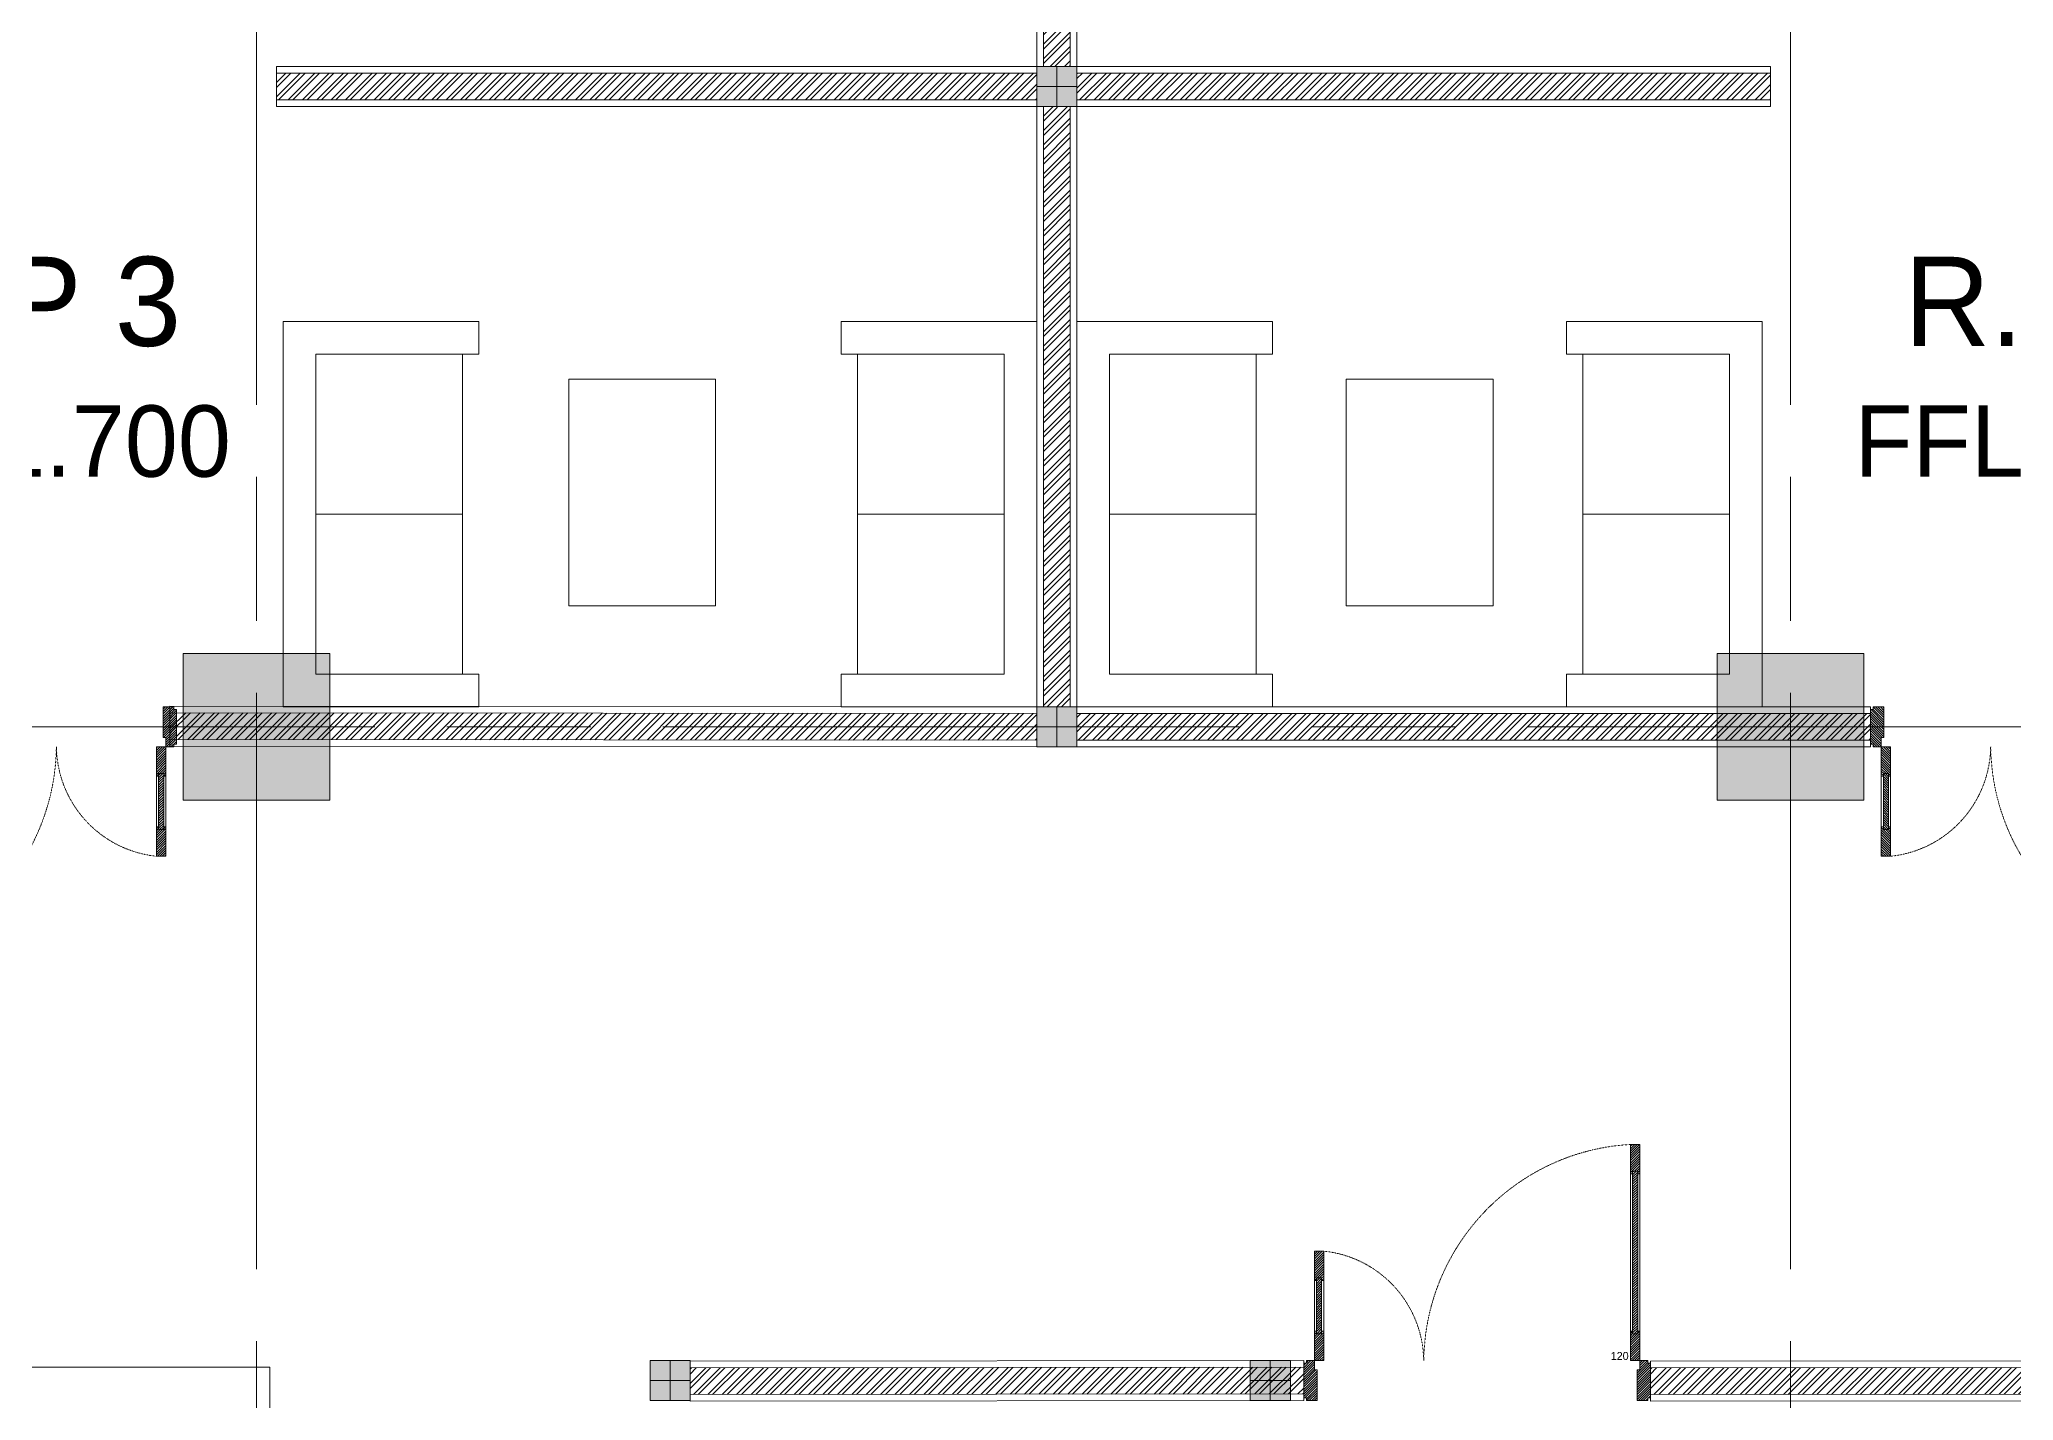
# Model space of a CAD drawing. Header units: millimetres. Extents: x -280308 to 6402717, y -14 to 2073074.
# Drawn here: x 6744 to 14144, y 564598 to 569699 of the extents above; entities that cross this region are included whole.
import ezdxf
from ezdxf.enums import TextEntityAlignment as Align

# ---------------------------------------------------------------- set-up
doc = ezdxf.new("R2010")
doc.units = ezdxf.units.MM
doc.linetypes.add('ACAD_ISO03W100', pattern=[30, 12, -18])
doc.linetypes.add('ACAD_ISO08W100', pattern=[36, 24, -3, 6, -3])
doc.layers.get('0').update_dxf_attribs({"lineweight": 0})
for name, color, linetype, lineweight in [('_Door & Window', 1, 'Continuous', 0), ('A-ALINE-1', 91, 'Continuous', 20), ('A-ALINE-3', 111, 'Continuous', 15), ('A-ALINE-6', 117, 'Continuous', 9), ('A-ANNOTATION', 144, 'Continuous', 0), ('A-Furn', 250, 'Continuous', 0), ('A-FURN-EQPM', 177, 'Continuous', 0), ('ARSIR', 251, 'Continuous', 0), ('Struktur', 80, 'Continuous', 20)]:
    doc.layers.add(name, color=color, linetype=linetype, lineweight=lineweight)
doc.layers.add('A-FILL-1', color=7, linetype='Continuous', lineweight=0, true_color=0x454545)
doc.layers.add('A-TEXT', color=254, linetype='Continuous')
doc.styles.add('Annotative', font='arial.ttf', dxfattribs={"height": 1.25})
doc.styles.add('CENTURY', font='GOTHIC.TTF')
doc.styles.get("Standard").update_dxf_attribs({"font": 'arial.ttf'})
pattern_1 = [(225, (-266719.513, -224008.79), (26.9407684, -26.9407684), []), (225, (-266737.473, -224008.79), (26.9407684, -26.9407684), [])]

# ---------------------------------------------------------------- blocks, each defined once
blk = doc.blocks.new('A$Ccf87384a')
blk.add_wipeout([(-75, 75), (75, 75), (75, -75), (-75, -75)])
blk.add_wipeout([(-75, -75), (-75, 75), (75, 75), (75, -75)])
at = {"layer": 'A-FILL-1', "ltscale": 0.25}
h = blk.add_hatch(color=256, dxfattribs=at)
h.dxf.hatch_style = 1
h.paths.add_polyline_path([(-75, -75), (-75, 75), (75, 75), (75, -75)])
at = {"layer": 'A-ALINE-1'}
blk.add_lwpolyline([(-75, -75), (-75, 75), (75, 75), (75, -75)], close=True, dxfattribs=at)
at = {"layer": 'A-FILL-1', "ltscale": 0.25}
for p, q in [((0, 75), (0, -75)), ((-75, 0), (75, 0))]:
    blk.add_line(p, q, dxfattribs=at)
blk = doc.blocks.new('A$C6ab96ad6')
at = {"layer": 'A-Furn'}
h = blk.add_hatch(dxfattribs=at)
h.set_pattern_fill('ANSI31', color=256, scale=2, angle=540, style=0)
h.set_pattern_definition([(225, (-3598.3206, 30706.9954), (4.490128, -4.490128), [])])
h.paths.add_polyline_path([(10, 960), (10, 850), (2, 850), (2, 860), (-17, 860), (-17, 850), (-25, 850), (-25, 960)])
h = blk.add_hatch(dxfattribs=at)
h.set_pattern_fill('ANSI31', color=256, scale=2, angle=540, style=0)
h.set_pattern_definition([(225, (-3598.3206, 30816.9954), (4.490128, -4.490128), [])])
h.paths.add_polyline_path([(2, 860), (-17, 860), (-17, 250), (2, 250)])
h = blk.add_hatch(dxfattribs=at)
h.set_pattern_fill('ANSI31', color=256, scale=2, angle=540, style=0)
h.set_pattern_definition([(225, (-3198.3206, 30306.9954), (4.490128, -4.490128), [])])
h.paths.add_polyline_path([(-1210, 560), (-1210, 450), (-1202, 450), (-1202, 460), (-1183, 460), (-1183, 450), (-1175, 450), (-1175, 560)])
h = blk.add_hatch(dxfattribs=at)
h.set_pattern_fill('ANSI31', color=256, scale=2, angle=540, style=0)
h.set_pattern_definition([(225, (-3198.3206, 30816.9954), (4.490128, -4.490128), [])])
h.paths.add_polyline_path([(-1202, 460), (-1183, 460), (-1183, 250), (-1202, 250)])
h = blk.add_hatch(dxfattribs=at)
h.set_pattern_fill('ANSI31', color=256, scale=2, angle=540, style=0)
h.set_pattern_definition([(225, (-2593.7735, 30816.9954), (4.490128, -4.490128), [])])
h.paths.add_polyline_path([(-1210, 150), (-1210, 260), (-1202, 260), (-1202, 250), (-1183, 250), (-1183, 260), (-1175, 260), (-1175, 150)])
h = blk.add_hatch(dxfattribs=at)
h.set_pattern_fill('ANSI31', color=256, scale=2, angle=540, style=0)
h.set_pattern_definition([(225, (-2993.7735, 30816.9954), (4.490128, -4.490128), [])])
h.paths.add_polyline_path([(10, 150), (10, 260), (2, 260), (2, 250), (-17, 250), (-17, 260), (-25, 260), (-25, 150)])
h = blk.add_hatch(dxfattribs=at)
h.set_pattern_fill('ANSI31', color=256, scale=2, angle=540, style=0)
h.set_pattern_definition([(225, (-3898.3206, 30765.815), (4.490128, -4.490128), [])])
h.paths.add_polyline_path([(-1240, 0), (-1240, 10), (-1250, 10), (-1250, 140), (-1240, 140), (-1240, 150), (-1210, 150), (-1210, 115), (-1200, 115), (-1200, 0)])
h = blk.add_hatch(dxfattribs=at)
h.set_pattern_fill('ANSI31', color=256, scale=2, angle=540, style=0)
h.set_pattern_definition([(225, (-3598.3206, 30765.815), (4.490128, -4.490128), [])])
h.paths.add_polyline_path([(40, 0), (40, 10), (50, 10), (50, 140), (40, 140), (40, 150), (10, 150), (10, 115), (0, 115), (0, 0)])
at = {"layer": '_Door & Window'}
for points in [[(10, 960), (10, 850), (2, 850), (2, 860), (-17, 860), (-17, 850), (-25, 850), (-25, 960), (10, 960)], [(-1210, 560), (-1210, 450), (-1202, 450), (-1202, 460), (-1183, 460), (-1183, 450), (-1175, 450), (-1175, 560), (-1210, 560)], [(-1210, 150), (-1210, 260), (-1202, 260), (-1202, 250), (-1183, 250), (-1183, 260), (-1175, 260), (-1175, 150), (-1210, 150)], [(10, 150), (10, 260), (2, 260), (2, 250), (-17, 250), (-17, 260), (-25, 260), (-25, 150), (10, 150)], [(-1240, 0), (-1240, 10), (-1250, 10), (-1250, 140), (-1240, 140), (-1240, 150), (-1210, 150), (-1210, 115), (-1200, 115), (-1200, 0), (-1240, 0)], [(40, 0), (40, 10), (50, 10), (50, 140), (40, 140), (40, 150), (10, 150), (10, 115), (0, 115), (0, 0), (40, 0)]]:
    blk.add_lwpolyline(points, dxfattribs=at)
for points in [[(10, 150), (-25, 150), (-25, 960), (10, 960)], [(-1210, 150), (-1175, 150), (-1175, 560), (-1210, 560)]]:
    blk.add_lwpolyline(points, close=True, dxfattribs=at)
at = {"layer": '_Door & Window', "linetype": 'ACAD_ISO03W100', "ltscale": 0.02}
for centre, radius, start, end in [((22.2, 139.1), 822.2, 93.28886, 179.24246), ((-1218.1, 144.1), 418.1, 0.8095, 84.0847)]:
    blk.add_arc(centre, radius, start, end, dxfattribs=at)
at = {"layer": 'A-Furn'}
for points in [[(2, 860), (-17, 860), (-17, 250), (2, 250)], [(-1202, 460), (-1183, 460), (-1183, 250), (-1202, 250)]]:
    blk.add_lwpolyline(points, close=True, dxfattribs=at)
at = {"layer": 'Defpoints', "ltscale": 0.25, "insert": (-98.9, 182.1), "char_height": 30, "attachment_point": 1, "style": 'CENTURY'}
blk.add_mtext_dynamic_manual_height_columns('120', width=78.467, gutter_width=750, heights=[0], dxfattribs=at)
blk = doc.blocks.new('A$Cf856f872')
at = {"layer": 'A-FILL-1', "ltscale": 0.25}
h = blk.add_hatch(dxfattribs=at)
h.set_pattern_fill('ANSI32', color=256, scale=4, angle=180)
h.set_pattern_definition([(225, (-187293.888, -295407.39), (26.9407684, -26.9407684), []), (225, (-187311.85, -295407.39), (26.9407684, -26.9407684), [])])
h.paths.add_polyline_path([(56622.8, -7497), (56622.8, -1747), (56522.8, -1747), (56522.8, -7497)])
h = blk.add_hatch(dxfattribs=at)
h.set_pattern_fill('ANSI32', color=256, scale=4, angle=180)
h.set_pattern_definition([(225, (-254914.15, -221608.79), (26.9407684, -26.9407684), []), (225, (-254932.112, -221608.79), (26.9407684, -26.9407684), [])])
h.paths.add_polyline_path([(59247.8, -5122), (56647.8, -5122), (56647.8, -5222), (59247.8, -5222)])
h = blk.add_hatch(dxfattribs=at)
h.set_pattern_fill('ANSI32', color=256, scale=4, angle=180)
h.set_pattern_definition([(225, (-254914.15, -226458.79), (26.9407684, -26.9407684), []), (225, (-254932.112, -226458.79), (26.9407684, -26.9407684), [])])
h.paths.add_polyline_path([(61697.8, -9972), (58797.8, -9974.9), (58797.8, -10074.9), (61697.8, -10072)])
at = {"layer": 'A-ALINE-3', "linetype": 'Continuous'}
for points in [[(56622.8, -7497), (56622.8, -1747), (56522.8, -1747), (56522.8, -7497)], [(59247.8, -5122), (56647.8, -5122), (56647.8, -5222), (59247.8, -5222)], [(61697.8, -9972), (58797.8, -9974.9), (58797.8, -10074.9), (61697.8, -10072)]]:
    blk.add_lwpolyline(points, close=True, dxfattribs=at)
at = {"layer": 'A-ALINE-6'}
for points in [[(56647.8, -7497), (56647.8, -1747), (56497.8, -1747), (56497.8, -7497)], [(59247.8, -5097), (56647.8, -5097), (56647.8, -5247), (59247.8, -5247)], [(30372.8, -9972), (53622.8, -9972), (53622.8, -12972), (30372.8, -12972)], [(61697.8, -9947), (58797.8, -9949.9), (58797.8, -10099.9), (61697.8, -10097)]]:
    blk.add_lwpolyline(points, close=True, dxfattribs=at)
at = {"ltscale": 0.25, "rotation": 180}
blk.add_blockref('A$C6ab96ad6', (52022.8, -7497), dxfattribs=at)
at = {"ltscale": 0.25, "xscale": -1, "rotation": 180}
blk.add_blockref('A$C6ab96ad6', (60872.8, -7497), dxfattribs=at)
at = {"ltscale": 0.25}
for name, p in [('A$C6ab96ad6', (58747.8, -10097)), ('A$Ccf87384a', (55122.8, -10022)), ('A$Ccf87384a', (57372.8, -10022))]:
    blk.add_blockref(name, p, dxfattribs=at)
at = {"layer": 'A-FILL-1', "ltscale": 0.25}
h = blk.add_hatch(dxfattribs=at)
h.set_pattern_fill('ANSI32', color=256, scale=4, angle=180)
h.set_pattern_definition([(225, (-258514.15, -226458.79), (26.9407684, -26.9407684), []), (225, (-258532.112, -226458.79), (26.9407684, -26.9407684), [])])
h.paths.add_polyline_path([(57497.8, -9972), (55197.8, -9974.9), (55197.8, -10074.9), (57497.8, -10072)])
at = {"layer": 'A-ALINE-3', "linetype": 'Continuous'}
blk.add_lwpolyline([(57497.8, -9972), (55197.8, -9974.9), (55197.8, -10074.9), (57497.8, -10072)], close=True, dxfattribs=at)
at = {"layer": 'A-ALINE-6'}
blk.add_lwpolyline([(57497.8, -9947), (55197.8, -9949.9), (55197.8, -10099.9), (57497.8, -10097)], close=True, dxfattribs=at)
at = {"ltscale": 0.25, "xscale": -1}
for p in [(56572.8, -5172), (56572.8, -7572)]:
    blk.add_blockref('A$Ccf87384a', p, dxfattribs=at)
at = {"layer": 'A-FILL-1', "ltscale": 0.25}
h = blk.add_hatch(dxfattribs=at)
h.set_pattern_fill('ANSI32', color=256, scale=4, angle=180)
h.set_pattern_definition([(225, (-266664.15, -221608.79), (26.9407684, -26.9407684), []), (225, (-266682.112, -221608.79), (26.9407684, -26.9407684), [])])
h.paths.add_polyline_path([(53647.8, -5122), (56497.8, -5122), (56497.8, -5222), (53647.8, -5222)])
h = blk.add_hatch(dxfattribs=at)
h.set_pattern_fill('ANSI32', color=256, scale=4, angle=180)
h.set_pattern_definition(pattern_1)
h.paths.add_polyline_path([(56497.8, -7522), (53248.2, -7519.1), (53248.2, -7619.1), (56497.8, -7622)])
h = blk.add_hatch(dxfattribs=at)
h.set_pattern_fill('ANSI32', color=256, scale=4, angle=180)
h.set_pattern_definition(pattern_1)
h.paths.add_polyline_path([(56647.8, -7522), (59622.8, -7522), (59622.8, -7622), (56647.8, -7622)])
at = {"layer": 'A-ALINE-3', "linetype": 'Continuous'}
for points in [[(53647.8, -5122), (56497.8, -5122), (56497.8, -5222), (53647.8, -5222)], [(56497.8, -7522), (53248.2, -7519.1), (53248.2, -7619.1), (56497.8, -7622)], [(56647.8, -7522), (59622.8, -7522), (59622.8, -7622), (56647.8, -7622)]]:
    blk.add_lwpolyline(points, close=True, dxfattribs=at)
at = {"layer": 'A-ALINE-6'}
for points in [[(53647.8, -5097), (56497.8, -5097), (56497.8, -5247), (53647.8, -5247)], [(56497.8, -7497), (53248.2, -7494.1), (53248.2, -7644.1), (56497.8, -7647)], [(56647.8, -7497), (59622.8, -7497), (59622.8, -7647), (56647.8, -7647)]]:
    blk.add_lwpolyline(points, close=True, dxfattribs=at)
blk = doc.blocks.new('A$Cf084c430')
at = {"color": 0, "linetype": 'ByBlock', "lineweight": -2}
for p, q in [((-733.3, 600), (-733.3, 722.2)), ((-733.3, 722.2), (0, 722.2)), ((0, 722.2), (0, -722.2)), ((-122.2, 600), (-733.3, 600)), ((-672.2, 600), (-672.2, -600)), ((-122.2, -600), (-122.2, 600)), ((-672.2, 0), (-122.2, 0)), ((-733.3, -722.2), (-733.3, -600)), ((-733.3, -600), (-122.2, -600)), ((0, -722.2), (-733.3, -722.2))]:
    blk.add_line(p, q, dxfattribs=at)
blk = doc.blocks.new('A$C3304e30a')
at = {"color": 0, "linetype": 'ByBlock', "lineweight": -2}
for points in [[(42595.6, -4521.6), (42595.6, -5371.6), (43145.6, -5371.6), (43145.6, -4521.6)], [(46059.7, -4521.6), (46059.7, -5371.6), (45509.7, -5371.6), (45509.7, -4521.6)]]:
    blk.add_lwpolyline(points, close=True, dxfattribs=at)
at = {"color": 0, "linetype": 'ByBlock', "lineweight": -2, "rotation": 180}
for p in [(41525, -5027.8), (44500, -5027.8)]:
    blk.add_blockref('A$Cf084c430', p, dxfattribs=at)
at = {"color": 0, "linetype": 'ByBlock', "lineweight": -2, "xscale": -1, "rotation": 180}
for p in [(44350, -5027.8), (47068.4, -5027.8)]:
    blk.add_blockref('A$Cf084c430', p, dxfattribs=at)
blk = doc.blocks.new('*U552')
at = {"layer": 'A-ANNOTATION', "linetype": 'ACAD_ISO08W100', "ltscale": 0.25}
blk.add_lwpolyline([(0, -5), (0, -90.561)], dxfattribs=at)
at = {"layer": 'A-TEXT'}
blk.add_attdef('N', text='', height=0.9, dxfattribs=at).set_placement((0, 2.75), align=Align.MIDDLE_CENTER)
blk = doc.blocks.new('*U539')
at = {"layer": 'A-ANNOTATION', "linetype": 'ACAD_ISO08W100', "ltscale": 0.25}
blk.add_lwpolyline([(0, -7.641), (0, -228.348)], dxfattribs=at)
at = {"layer": 'A-TEXT'}
blk.add_attdef('N', text='', height=0.9, dxfattribs=at).set_placement((0, 2.75), align=Align.MIDDLE_CENTER)
blk = doc.blocks.new('A$Cf37525da')
at = {"color": 124, "xscale": -360.0000000000001, "yscale": 360.0000000000001, "zscale": 360.0000000000001}
for name, p, rotation in [('*U552', (-14750, -25932.8), 180), ('*U552', (-9000, -25932.8), 180), ('*U539', (4643.8, -5900), 270)]:
    blk.add_blockref(name, p, dxfattribs=dict(at, rotation=rotation))
blk = doc.blocks.new('A$Cb189dcfa')
at = {"layer": 'ARSIR', "linetype": 'ByBlock', "lineweight": -2, "ltscale": 0.25}
h = blk.add_hatch(color=9, dxfattribs=at)
h.dxf.hatch_style = 1
h.paths.add_polyline_path([(39550, 14250.1), (39000, 13700.1), (39550, 13700.1)], flags=17)
h.paths.add_polyline_path([(39550, 14250.1), (39000, 14250.1), (39000, 13700.1)], flags=17)
h = blk.add_hatch(color=9, dxfattribs=at)
h.dxf.hatch_style = 1
h.paths.add_polyline_path([(45300, 14250.1), (44750, 13700.1), (45300, 13700.1)], flags=17)
h.paths.add_polyline_path([(45300, 14250.1), (44750, 14250.1), (44750, 13700.1)], flags=17)
at = {"layer": 'Struktur', "color": 0, "linetype": 'ByBlock', "lineweight": -2, "ltscale": 0.25}
for points in [[(39000, 13700.1), (39550, 13700.1), (39550, 14250.1), (39000, 14250.1)], [(44750, 13700.1), (45300, 13700.1), (45300, 14250.1), (44750, 14250.1)]]:
    blk.add_lwpolyline(points, close=True, dxfattribs=at)
blk = doc.blocks.new('4')
at = {"ltscale": 0.25}
blk.add_blockref('A$Cf856f872', (-46014.9, 574695.2), dxfattribs=at)
blk.add_blockref('A$Cf37525da', (22307.9, 573023.3), dxfattribs=at)
at = {"layer": 'A-FURN-EQPM', "ltscale": 0.25}
blk.add_blockref('A$C3304e30a', (-33867.1, 572948.3), dxfattribs=at)
at = {"layer": 'Struktur', "ltscale": 0.25}
blk.add_blockref('A$Cb189dcfa', (-31717.1, 553148.3), dxfattribs=at)
at = {"layer": 'A-TEXT', "ltscale": 0.25, "char_height": 267.3, "attachment_point": 1, "style": 'Annotative'}
for s, insert in [('\\pxqc;{\\fCentury Gothic|b0|i0|c0|p34;\\H1.25x;R. VIP 3\\P\\H0.8x;FFL +11.700}', (3777.4, 568885)), ('\\pxqc;{\\fCentury Gothic|b0|i0|c0|p34;\\H1.25x;R. VIP 4\\P\\H0.8x;FFL +11.700}', (11899.3, 568885))]:
    blk.add_mtext_dynamic_manual_height_columns(s, width=5332.382, gutter_width=1670.6, heights=[0], dxfattribs=dict(at, insert=insert))

msp = doc.modelspace()

# ---------------------------------------------------------------- block references
msp.add_blockref('4', (0, 0))

doc.saveas('drawing.dxf')
